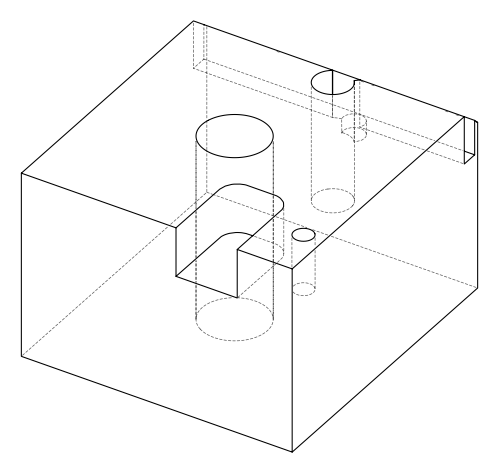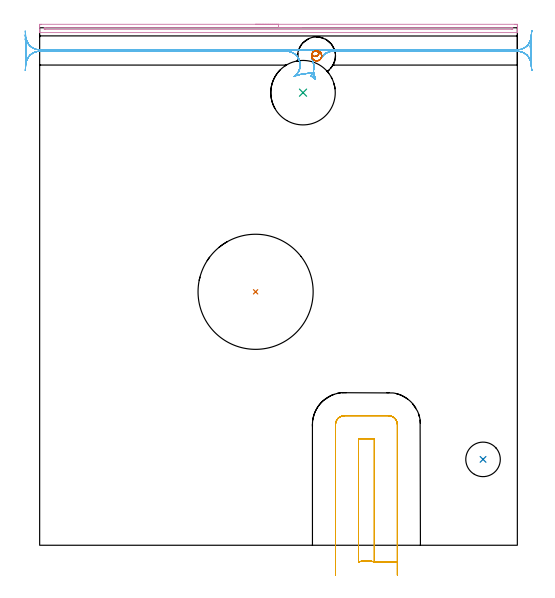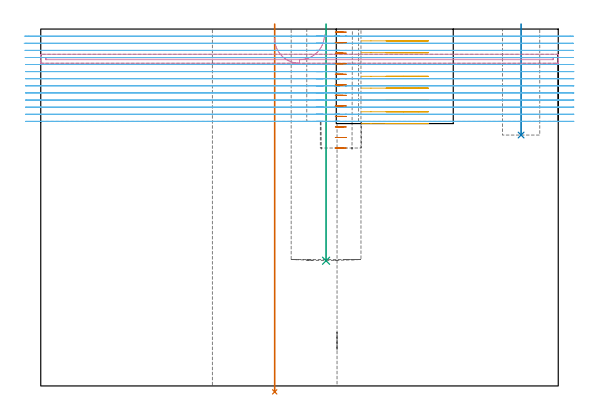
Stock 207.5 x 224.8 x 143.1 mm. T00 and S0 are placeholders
(PLAN: 7 operations, 5 tool changes, 23.8 min)
(1 INDEXABLE_INSERT_DRILL_THROUGH_HOLE_FROM_SOLID | STEP1HOLE | NXT0302_038 | 0.59 min | 280933 mm3)
(2 INDEXABLE_INSERT_DRILL_BLIND_HOLE_FROM_SOLID | STEP1POCKET | UGT0302_001 | 0.18 min | 7505 mm3)
(3 INDEXABLE_INSERT_DRILL_BLIND_HOLE_FROM_SOLID_1 | STEP1POCKET_1 | NXT0302_027 | 0.38 min | 56977 mm3)
(4 AREA_MILL | FG_CHAMFER_SURFACE | UGT0205_001 | 3.47 min | 19218 mm3)
(5 MILL_SLOT | SLOT_PARTIAL_RECTANGULAR | UGT0201_094 | Follow Part, ap 5, ae 75% | 4.97 min | 114712 mm3)
(6 MILL_RECTANGULAR_SLOT | SLOT_RECTANGULAR | NXT0201_011 | Follow Part, ap 3, ae 75% | 13.17 min | 85985 mm3)
(7 MILL_BLIND_HOLE_FROM_SOLID_MATERIAL | STEP1POCKET_2 | NXT0201_011 | Spiral | 1.06 min | 1772 mm3)
(TOOL NXT0302_038 | Index. Insert Drill 50mm [880-D5000L50-04] | D50 PA176 FL200 Z2)
(TOOL UGT0302_001 | Indexable Insert Drill 15mm | D15 PA180 FL50 Z2)
(TOOL NXT0302_027 | Index. Insert Drill 28mm [880-D2800L32-05] | D28 PA176 FL140 Z2)
(TOOL UGT0205_001 | Chamfer Mill 20 x 3 x 45 deg. | D20 FL50 Z2)
(TOOL UGT0201_094 | End mill 20 mm | D20 FL38 Z4)
(TOOL NXT0201_011 | ENDMILL 12mm [2P460-1200-NA 1630] | D12 FL38 Z6)
(OP 1 INDEXABLE_INSERT_DRILL_THROUGH_HOLE_FROM_SOLID)
G17 G21 G94 G90
T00 M6
G54
G17 G0 G90 X93.8 Y110.1 S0 M3
G43 Z153.1 H1
G94 G81 G98 Z-2.373 F250. R145.1
G80
M5
M2
(OP 2 INDEXABLE_INSERT_DRILL_BLIND_HOLE_FROM_SOLID)
G17 G21 G94 G90
T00 M6
G54
G17 G0 G90 X192.6 Y37.3 S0 M3
G43 Z153.1 H0
G94 G81 G98 Z100.6 F250. R145.1
G80
M5
M2
(OP 3 INDEXABLE_INSERT_DRILL_BLIND_HOLE_FROM_SOLID_1)
G17 G21 G94 G90
T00 M6
G54
G17 G0 G90 X114.4 Y196.6 S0 M3
G43 Z153.1 H1
G94 G81 G98 Z50.2 F250. R145.1
G80
M5
M2
(OP 4 AREA_MILL)
G17 G21 G94 G90
T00 M6
G54
G17 G0 G90 X93.75 Y226.3 S1061 M3
G43 Z153.1 H0
Z139.4
G94 G1 X93.788 Z138.528 F250.
X93.902 Z137.663
X94.091 Z136.812
X94.353 Z135.98
X94.687 Z135.174
X95.09 Z134.4
X95.558 Z133.664
X96.09 Z132.972
X96.679 Z132.329
X97.322 Z131.74
X98.014 Z131.208
X98.75 Z130.74
X99.524 Z130.337
X100.33 Z130.003
X101.162 Z129.741
X102.014 Z129.552
X102.878 Z129.438
X103.75 Z129.4
X206.407
X206.887 Y226.299 Z129.401
X207.362 Y226.294 Z129.402
X207.491 Y226.29 Z129.404
X207.5 Y225.825 Z129.869
Y225.27 Z130.427
Y224.942 Z130.754
Y224.387 Z131.309
Y224.058 Z131.636
Y223.401 Z132.298
Y223.054 Z132.646
Y222.712 Z132.978
X207.493 Y222.702 Z132.988
X207.334 Y222.7 Z133.
X0.166
X0.007 Y222.702 Z132.988
X0. Y222.712 Z132.978
Y223.053 Z132.646
Y223.401 Z132.298
Y224.058 Z131.636
Y225.27 Z130.427
X0.004 Y225.825 Z129.869
X0.009 Y226.29 Z129.405
X0.138 Y226.294 Z129.402
X0.613 Y226.3 Z129.4
X103.75
Y224.886 Z130.814
X205.159 Y224.885 Z130.815
X205.484 Y224.879 Z130.821
X205.49 Y224.774 Z130.926
X205.496 Y224.551 Z131.149
X205.49 Y224.303 Z131.397
X205.482 Y224.121 Z131.579
X204.989 Y224.114 Z131.586
X2.399 Y224.115 Z131.585
X2.341
X2.016 Y224.121 Z131.579
X2.01 Y224.226 Z131.474
X2.003 Y224.449 Z131.251
X2.008 Y224.797 Z130.903
X2.01 Y224.869 Z130.831
X2.026 Y224.879 Z130.821
X2.073 Y224.881 Z130.819
X2.175 Y224.884 Z130.816
X2.379 Y224.886 Z130.814
X103.75
X104.622 Z130.852
X105.486 Z130.966
X106.338 Z131.155
X107.17 Z131.417
X107.976 Z131.751
X108.75 Z132.154
X109.486 Z132.623
X110.178 Z133.154
X110.821 Z133.743
X111.41 Z134.386
X111.942 Z135.078
X112.41 Z135.814
X112.813 Z136.588
X113.147 Z137.394
X113.409 Z138.226
X113.598 Z139.078
X113.712 Z139.943
X113.75 Z140.814
G0 Z153.1
M5
M2
(OP 5 MILL_SLOT)
G17 G21 G94 G90
T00 M6
G54
G17 G0 G90 X155.4 Y-13. S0 M3
G43 Z153.1 H0
Z138.362
G94 G1 Y-10. F250.
Y-7.255 F500.
X145.4
G3 X138.5 Y-7.255 R10.
G1 Y46.3
X145.4
Y-7.255
X155.4
Y52.4
G3 X151.5 Y56.3 R3.9
G1 X132.4
G3 X128.5 Y52.4 R3.9
G1 Y-10.
Y-13. F250.
G0 X155.4 Z133.625
G1 Y-10.
Y-7.255 F500.
X145.4
G3 X138.5 Y-7.255 R10.
G1 Y46.3
X145.4
Y-7.255
X155.4
Y52.4
G3 X151.5 Y56.3 R3.9
G1 X132.4
G3 X128.5 Y52.4 R3.9
G1 Y-10.
Y-13. F250.
G0 X155.4 Z128.887
G1 Y-10.
Y-7.255 F500.
X145.4
G3 X138.5 Y-7.255 R10.
G1 Y46.3
X145.4
Y-7.255
X155.4
Y52.4
G3 X151.5 Y56.3 R3.9
G1 X132.4
G3 X128.5 Y52.4 R3.9
G1 Y-10.
Y-13. F250.
G0 X155.4 Z124.15
G1 Y-10.
Y-7.255 F500.
X145.4
G3 X138.5 Y-7.255 R10.
G1 Y46.3
X145.4
Y-7.255
X155.4
Y52.4
G3 X151.5 Y56.3 R3.9
G1 X132.4
G3 X128.5 Y52.4 R3.9
G1 Y-10.
Y-13. F250.
G0 X155.4 Z119.412
G1 Y-10.
Y-7.255 F500.
X145.4
G3 X138.5 Y-7.255 R10.
G1 Y46.3
X145.4
Y-7.255
X155.4
Y52.4
G3 X151.5 Y56.3 R3.9
G1 X132.4
G3 X128.5 Y52.4 R3.9
G1 Y-10.
Y-13. F250.
G0 X155.4 Z114.675
G1 Y-10.
Y-7.255 F500.
X145.4
G3 X138.5 Y-7.255 R10.
G1 Y46.3
X145.4
Y-7.255
X155.4
Y52.4
G3 X151.5 Y56.3 R3.9
G1 X132.4
G3 X128.5 Y52.4 R3.9
G1 Y-10.
Y-13. F250.
G0 X155.4 Z109.937
G1 Y-10.
Y-7.255 F500.
X145.4
G3 X138.5 Y-7.255 R10.
G1 Y46.3
X145.4
Y-7.255
X155.4
Y52.4
G3 X151.5 Y56.3 R3.9
G1 X132.4
G3 X128.5 Y52.4 R3.9
G1 Y-10.
Y-13. F250.
G0 X155.4 Z105.2
G1 Y-10.
Y-7.255 F500.
X145.4
G3 X138.5 Y-7.255 R10.
G1 Y46.3
X145.4
Y-7.255
X155.4
Y52.4
G3 X151.5 Y56.3 R3.9
G1 X132.4
G3 X128.5 Y52.4 R3.9
G1 Y-10.
Y-13. F250.
G0 Z153.1
M5
M2
(OP 6 MILL_RECTANGULAR_SLOT)
G17 G21 G94 G90
T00 M6
G54
G17 G0 G90 X-6.27 Y206.214 S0 M3
G43 Z153.1 H1
Z140.254
G94 G1 X-5.97 Y209.199 F250.
G2 X0. Y214.6 R6. F500.
G1 X107.189
G2 X110.501 Y203.597 R6.
G1 X110.506 Y203.588
G2 X113.249 Y204.517 R8.
G1 X118.75 Y205.317
X117.899 Y203.793
G2 X119.684 Y202.6 R8.007
G1 X119.87
G2 X119.295 Y207.9 R6.
G1 X118.177 Y212.024
G2 X122.301 Y211.686 R-2.2
G1 X122.31 Y211.682
G2 X127.458 Y214.6 R6.
G1 X207.5
G2 X213.47 Y209.199 R6.
G1 X213.5
Y212.701
Y213.928
G3 X212.273 Y217.564 R6.
G2 X207.5 Y215.2 R6.
G1 X0.
G2 X-4.773 Y217.564 R6.
G1 X-6.591 Y219.951 F250.
G0 X-6.27 Y206.214 Z137.408
G1 X-5.97 Y209.199
G2 X0. Y214.6 R6. F500.
G1 X107.189
G2 X110.501 Y203.597 R6.
G1 X110.506 Y203.588
G2 X113.249 Y204.517 R8.
G1 X118.75 Y205.317
X117.899 Y203.793
G2 X119.685 Y202.6 R8.013
G1 X119.87
G2 X119.295 Y207.9 R6.
G1 X118.177 Y212.024
G2 X122.301 Y211.686 R-2.2
G1 X122.31 Y211.682
G2 X127.458 Y214.6 R6.
G1 X207.5
G2 X213.47 Y209.199 R6.
G1 X213.5
Y216.787
G3 X213.091 Y218.964 R6.
G1 X213.063 Y218.953
G2 X207.5 Y215.2 R6.
G1 X0.
G2 X-5.563 Y218.953 R6.
G1 X-6.687 Y221.735 F250.
G0 X-6.27 Y206.214 Z134.561
G1 X-5.97 Y209.199
G2 X0. Y214.6 R6. F500.
G1 X107.189
G2 X110.501 Y203.597 R6.
G1 X110.506 Y203.588
G2 X113.249 Y204.517 R8.
G1 X118.75 Y205.317
X117.899 Y203.793
G2 X119.685 Y202.6 R8.013
G1 X119.87
G2 X119.295 Y207.9 R6.
G1 X118.177 Y212.024
G2 X122.301 Y211.686 R-2.2
G1 X122.31 Y211.682
G2 X127.458 Y214.6 R6.
G1 X207.5
G2 X213.47 Y209.199 R6.
G1 X213.5
Y219.633
G3 X213.462 Y220.305 R6.
G1 X213.432 Y220.302
G2 X207.5 Y215.2 R6.
G1 X0.
G2 X-5.932 Y220.302 R6.
G1 X-6.381 Y223.268 F250.
G0 X-6.27 Y206.214 Z131.715
G1 X-5.97 Y209.199
G2 X0. Y214.6 R6. F500.
G1 X107.189
G2 X110.501 Y203.597 R6.
G1 X110.506 Y203.588
G2 X113.249 Y204.517 R8.
G1 X118.75 Y205.317
X117.899 Y203.793
G2 X119.688 Y202.6 R8.002
G1 X119.87
G2 X119.295 Y207.9 R6.
G1 X118.177 Y212.024
G2 X122.301 Y211.686 R-2.2
G1 X122.31 Y211.682
G2 X127.458 Y214.6 R6.
G1 X207.5
G2 X213.47 Y209.199 R6.
G1 X213.5
Y220.601
X213.47
G2 X207.5 Y215.2 R6.
G1 X0.
G2 X-5.97 Y220.601 R6.
G1 X-6.27 Y223.586 F250.
G0 Z153.1
X213.77
Z128.869
G1 X213.47 Y220.601
G2 X207.5 Y215.2 R6. F500.
G1 X0.
G2 X-5.97 Y220.601 R6.
G1 X-6.
Y209.199
X-5.97
G2 X0. Y214.6 R6.
G1 X107.189
G2 X110.501 Y203.597 R6.
G1 X110.506 Y203.588
G2 X113.249 Y204.517 R8.
G1 X118.75 Y205.317
X117.899 Y203.793
G2 X119.688 Y202.6 R8.002
G1 X119.87
G2 X119.295 Y207.9 R6.
G1 X118.177 Y212.024
G2 X122.301 Y211.686 R-2.2
G1 X122.31 Y211.682
G2 X127.458 Y214.6 R6.
G1 X207.5
G2 X213.47 Y209.199 R6.
G1 X213.77 Y206.214 F250.
G0 Y223.586 Z126.023
G1 X213.47 Y220.601
G2 X207.5 Y215.2 R6. F500.
G1 X0.
G2 X-5.97 Y220.601 R6.
G1 X-6.
Y209.199
X-5.97
G2 X0. Y214.6 R6.
G1 X107.189
G2 X110.501 Y203.597 R6.
G1 X110.506 Y203.588
G2 X113.249 Y204.517 R8.
G1 X118.75 Y205.317
X117.899 Y203.792
G2 X118.592 Y203.412 R7.998
X119.688 Y202.6 R8.002
G1 X119.87
G2 X119.295 Y207.9 R6.
G1 X118.177 Y212.024
G2 X122.301 Y211.686 R-2.2
G1 X122.31 Y211.682
G2 X127.458 Y214.6 R6.
G1 X207.5
G2 X213.47 Y209.199 R6.
G1 X213.77 Y206.214 F250.
G0 Y223.586 Z123.177
G1 X213.47 Y220.601
G2 X207.5 Y215.2 R6. F500.
G1 X0.
G2 X-5.97 Y220.601 R6.
G1 X-6.
Y209.199
X-5.97
G2 X0. Y214.6 R6.
G1 X107.189
G2 X110.501 Y203.597 R6.
G1 X110.506 Y203.588
G2 X113.249 Y204.517 R8.
G1 X118.75 Y205.317
X117.899 Y203.792
G2 X118.189 Y203.644 R7.998
X119.685 Y202.6 R8.012
G1 X119.87
G2 X119.295 Y207.9 R6.
G1 X118.177 Y212.024
G2 X122.301 Y211.686 R-2.2
G1 X122.31 Y211.682
G2 X127.458 Y214.6 R6.
G1 X207.5
G2 X213.47 Y209.199 R6.
G1 X213.77 Y206.214 F250.
G0 Y223.586 Z120.331
G1 X213.47 Y220.601
G2 X207.5 Y215.2 R6. F500.
G1 X0.
G2 X-5.97 Y220.601 R6.
G1 X-6.
Y209.199
X-5.97
G2 X0. Y214.6 R6.
G1 X107.189
G2 X110.501 Y203.597 R6.
G1 X110.506 Y203.588
G2 X113.249 Y204.517 R8.
G1 X118.75 Y205.317
X117.899 Y203.793
G2 X119.685 Y202.6 R8.012
G1 X119.87
G2 X119.295 Y207.9 R6.
G1 X118.177 Y212.024
G2 X122.301 Y211.686 R-2.2
G1 X122.31 Y211.682
G2 X127.458 Y214.6 R6.
G1 X207.5
G2 X213.47 Y209.199 R6.
G1 X213.77 Y206.214 F250.
G0 Y223.586 Z117.485
G1 X213.47 Y220.601
G2 X207.5 Y215.2 R6. F500.
G1 X0.
G2 X-5.97 Y220.601 R6.
G1 X-6.
Y209.199
X-5.97
G2 X0. Y214.6 R6.
G1 X107.189
G2 X110.501 Y203.597 R6.
G1 X110.506 Y203.588
G2 X113.249 Y204.517 R8.
G1 X118.75 Y205.317
X117.899 Y203.793
G2 X119.688 Y202.6 R8.001
G1 X119.87
G2 X119.295 Y207.9 R6.
G1 X118.177 Y212.024
G2 X122.301 Y211.686 R-2.2
G1 X122.31 Y211.682
G2 X127.458 Y214.6 R6.
G1 X207.5
G2 X213.47 Y209.199 R6.
G1 X213.77 Y206.214 F250.
G0 Y223.586 Z114.638
G1 X213.47 Y220.601
G2 X207.5 Y215.2 R6. F500.
G1 X0.
G2 X-5.97 Y220.601 R6.
G1 X-6.
Y209.199
X-5.97
G2 X0. Y214.6 R6.
G1 X107.189
G2 X110.501 Y203.597 R6.
G1 X110.506 Y203.588
G2 X113.249 Y204.517 R8.
G1 X118.75 Y205.317
X117.899 Y203.793
G2 X118.717 Y203.333 R8.001
X119.688 Y202.6 R8.003
G1 X119.87
G2 X119.295 Y207.9 R6.
G1 X118.177 Y212.024
G2 X122.301 Y211.686 R-2.2
G1 X122.31 Y211.682
G2 X127.458 Y214.6 R6.
G1 X207.5
G2 X213.47 Y209.199 R6.
G1 X213.77 Y206.214 F250.
G0 Y223.586 Z111.792
G1 X213.47 Y220.601
G2 X207.5 Y215.2 R6. F500.
G1 X0.
G2 X-5.97 Y220.601 R6.
G1 X-6.
Y209.199
X-5.97
G2 X0. Y214.6 R6.
G1 X107.189
G2 X110.501 Y203.597 R6.
G1 X110.506 Y203.588
G2 X113.249 Y204.517 R8.
G1 X118.75 Y205.317
X117.899 Y203.792
G2 X118.535 Y203.446 R7.998
X119.688 Y202.6 R8.003
G1 X119.87
G2 X119.295 Y207.9 R6.
G1 X118.177 Y212.024
G2 X122.301 Y211.686 R-2.2
G1 X122.31 Y211.682
G2 X127.458 Y214.6 R6.
G1 X207.5
G2 X213.47 Y209.199 R6.
G1 X213.77 Y206.214 F250.
G0 Y223.586 Z108.946
G1 X213.47 Y220.601
G2 X207.5 Y215.2 R6. F500.
G1 X0.
G2 X-5.97 Y220.601 R6.
G1 X-6.
Y209.199
X-5.97
G2 X0. Y214.6 R6.
G1 X107.189
G2 X110.501 Y203.597 R6.
G1 X110.506 Y203.588
G2 X113.249 Y204.517 R8.
G1 X118.75 Y205.317
X117.899 Y203.792
G2 X118.426 Y203.511 R7.998
X119.687 Y202.6 R8.011
G1 X119.87
G2 X119.295 Y207.9 R6.
G1 X118.177 Y212.024
G2 X122.301 Y211.686 R-2.2
G1 X122.31 Y211.682
G2 X127.458 Y214.6 R6.
G1 X207.5
G2 X213.47 Y209.199 R6.
G1 X213.77 Y206.214 F250.
G0 Y223.586 Z106.1
G1 X213.47 Y220.601
G2 X207.5 Y215.2 R6. F500.
G1 X0.
G2 X-5.97 Y220.601 R6.
G1 X-6.
Y209.199
X-5.97
G2 X0. Y214.6 R6.
G1 X107.189
G2 X110.501 Y203.597 R6.
G1 X110.506 Y203.588
G2 X113.249 Y204.517 R8.
G1 X118.75 Y205.317
X117.898 Y203.791
G2 X119.684 Y202.6 R8.005
G1 X119.87
G2 X119.295 Y207.9 R6.
G1 X118.177 Y212.024
G2 X122.301 Y211.686 R-2.2
G1 X122.31 Y211.682
G2 X127.458 Y214.6 R6.
G1 X207.5
G2 X213.47 Y209.199 R6.
G1 X213.77 Y206.214 F250.
G0 Z153.1
M5
M2
(OP 7 MILL_BLIND_HOLE_FROM_SOLID_MATERIAL)
G17 G21 G94 G90
T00 M6
G54
G17 G0 G90 X120.3 Y212.6 S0 M3
G43 Z153.1 H1
Z141.875
G94 G3 X120.978 Y214.122 R0.912 F250.
X118.828 Y214.235 R1.522
X118.665 Y211.128 R2.2
X118.828 Y214.235 R-2.2
X118.746 Y212.681 R1.1
X120.3 Y212.6 R1.1
G0 Z137.65
G3 X120.978 Y214.122 R0.912
X118.828 Y214.235 R1.522
X118.665 Y211.128 R2.2
X118.828 Y214.235 R-2.2
X118.746 Y212.681 R1.1
X120.3 Y212.6 R1.1
G0 Z133.425
G3 X120.978 Y214.122 R0.912
X118.828 Y214.235 R1.522
X118.665 Y211.128 R2.2
X118.828 Y214.235 R-2.2
X118.746 Y212.681 R1.1
X120.3 Y212.6 R1.1
G0 Z129.2
G3 X120.978 Y214.122 R0.912
X118.828 Y214.235 R1.522
X118.665 Y211.128 R2.2
X118.828 Y214.235 R-2.2
X118.746 Y212.681 R1.1
X120.3 Y212.6 R1.1
G0 Z124.975
G3 X120.978 Y214.122 R0.912
X118.828 Y214.235 R1.522
X118.665 Y211.128 R2.2
X118.828 Y214.235 R-2.2
X118.746 Y212.681 R1.1
X120.3 Y212.6 R1.1
G0 Z120.75
G3 X120.978 Y214.122 R0.912
X118.828 Y214.235 R1.522
X118.665 Y211.128 R2.2
X118.828 Y214.235 R-2.2
X118.746 Y212.681 R1.1
X120.3 Y212.6 R1.1
G0 Z116.525
G3 X120.978 Y214.122 R0.912
X118.828 Y214.235 R1.522
X118.665 Y211.128 R2.2
X118.828 Y214.235 R-2.2
X118.746 Y212.681 R1.1
X120.3 Y212.6 R1.1
G0 Z112.3
G3 X120.978 Y214.122 R0.912
X118.828 Y214.235 R1.522
X118.665 Y211.128 R2.2
X118.828 Y214.235 R-2.2
X118.746 Y212.681 R1.1
X120.3 Y212.6 R1.1
G0 Z108.075
G3 X120.978 Y214.122 R0.912
X118.828 Y214.235 R1.522
X118.665 Y211.128 R2.2
X118.828 Y214.235 R-2.2
X118.746 Y212.681 R1.1
X120.3 Y212.6 R1.1
G0 Z103.85
G3 X120.978 Y214.122 R0.912
X118.828 Y214.235 R1.522
X118.665 Y211.128 R2.2
X118.828 Y214.235 R-2.2
X118.746 Y212.681 R1.1
X120.3 Y212.6 R1.1
G0 Z99.625
G3 X120.978 Y214.122 R0.912
X118.828 Y214.235 R1.522
X118.665 Y211.128 R2.2
X118.828 Y214.235 R-2.2
X118.746 Y212.681 R1.1
X120.3 Y212.6 R1.1
G0 Z95.4
G3 X120.978 Y214.122 R0.912
X118.828 Y214.235 R1.522
X118.665 Y211.128 R2.2
X118.828 Y214.235 R-2.2
X118.746 Y212.681 R1.1
X120.3 Y212.6 R1.1
G0 Z153.1
M5
M2
